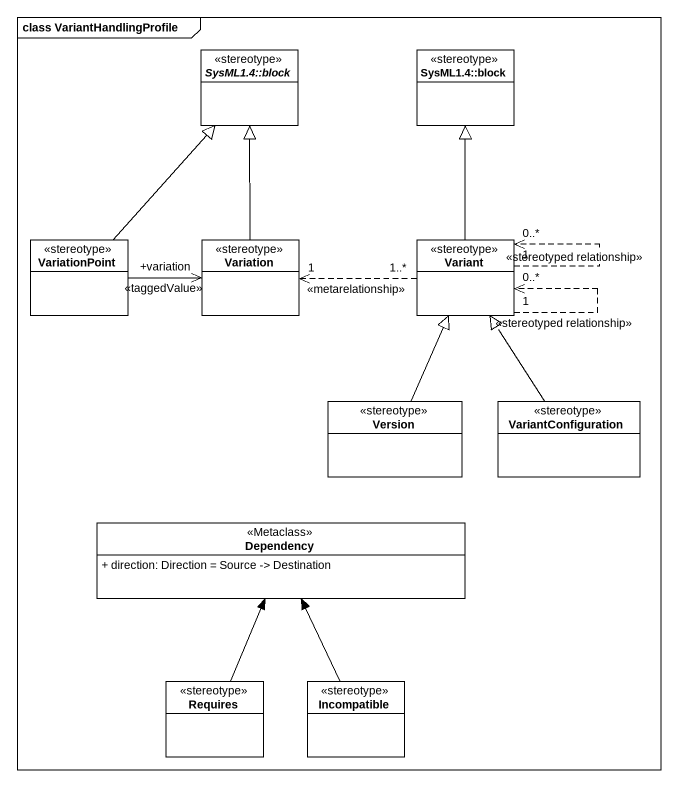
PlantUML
@startuml
mainframe class VariantHandlingProfile
hide circle
hide empty members
skinparam classAttributeIconSize 0
abstract class "SysML1.4::block" as SysML1_4_block <<stereotype>>
class "SysML1.4::block" as SysML1_4_block_2 <<stereotype>>
class VariationPoint <<stereotype>>
class Variation <<stereotype>>
class Variant <<stereotype>>
class Version <<stereotype>>
class VariantConfiguration <<stereotype>>
class Dependency <<Metaclass>> {
  + direction: Direction = Source -> Destination
}
class Requires <<stereotype>>
class Incompatible <<stereotype>>
VariationPoint -up-|> SysML1_4_block
VariationPoint -right-> "+variation" Variation : <<taggedValue>>
Variation -up-|> SysML1_4_block
Variant -up-|> SysML1_4_block_2
Variant "1..*" .left.> "1" Variation : <<metarelationship>>
Variant "1" ..> "0..*" Variant : <<stereotyped relationship>>
Variant "1" ..> "0..*" Variant : <<stereotyped relationship>>
Version -up-|> Variant
VariantConfiguration -up-|> Variant
Requires -up-> Dependency
Incompatible -up-> Dependency
@enduml
